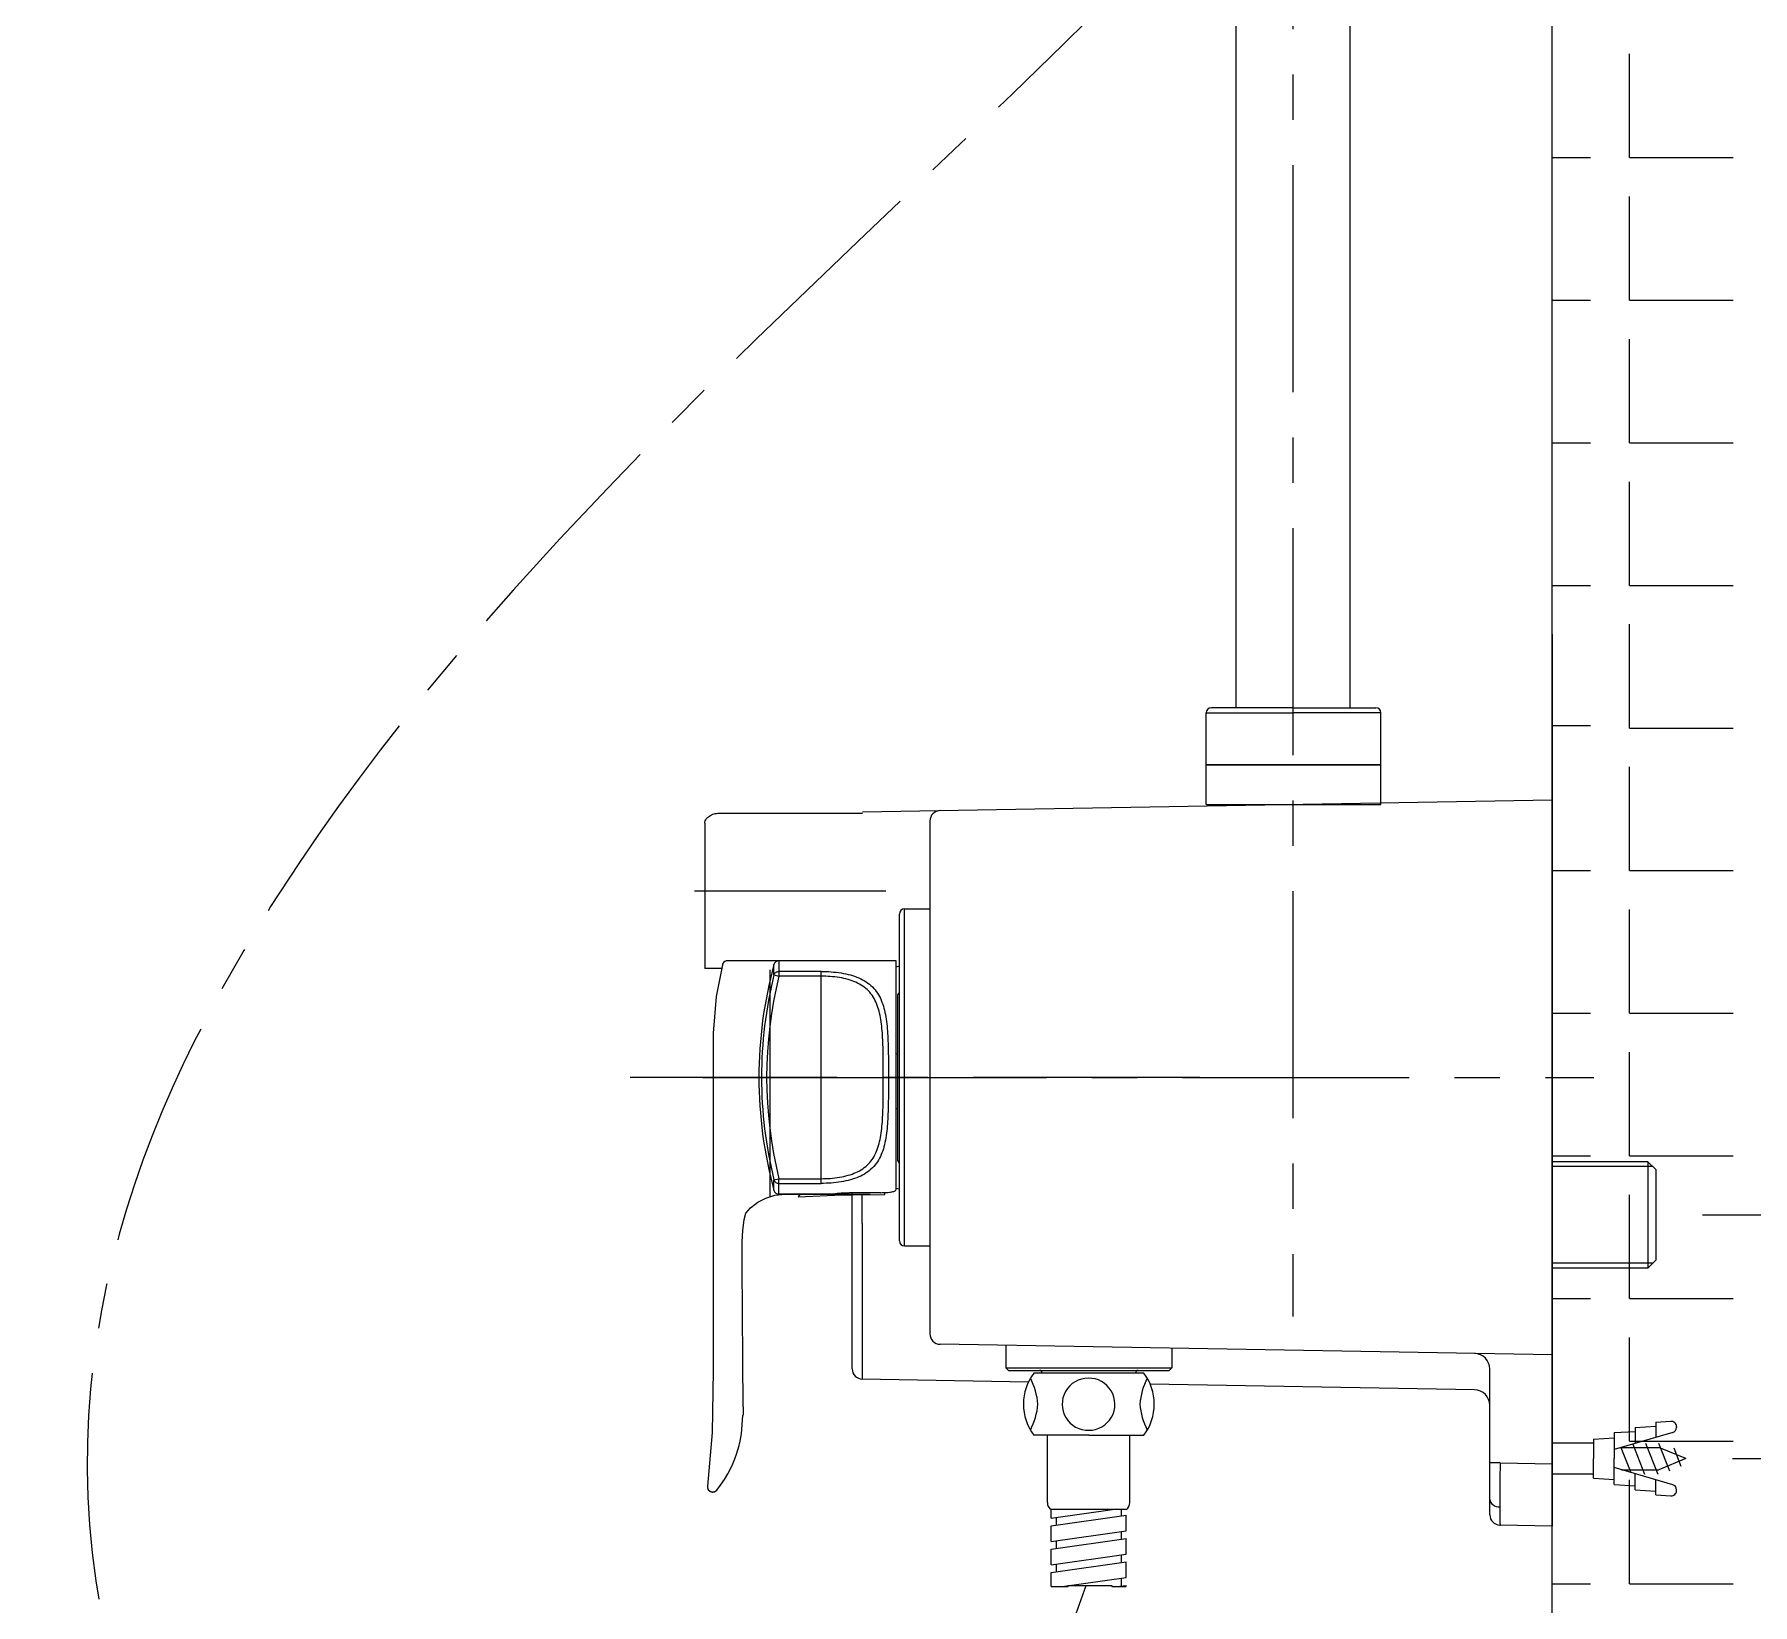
# Model space of a CAD drawing. Extents: x 1919 to 2339, y -1533 to -939.
# Drawn here: x 2208.4 to 2274.7, y -1402.4 to -1341.9 of the extents above; entities that cross this region are included whole.
import ezdxf

# ---------------------------------------------------------------- set-up
doc = ezdxf.new("R2010")
doc.units = 0
doc.header["$LTSCALE"] = 7
doc.header["$MEASUREMENT"] = 0
doc.linetypes.add('CENTER', pattern=[2, 1.25, -0.25, 0.25, -0.25])
doc.linetypes.add('HIDDEN', pattern=[0.375, 0.25, -0.125])
doc.layers.get('0').update_dxf_attribs({"color": 2, "linetype": 'CONTINUOUS'})
for name, color, linetype in [('00_COMPONENTS', 7, 'CONTINUOUS'), ('08_ALL_FEATURES', 7, 'CONTINUOUS'), ('CEN', 1, 'CENTER'), ('CL', 1, 'CENTER'), ('D', 2, 'CONTINUOUS'), ('DEFAULT_2', 8, 'HIDDEN'), ('DWG', 7, 'CONTINUOUS'), ('HT', 3, 'CONTINUOUS')]:
    doc.layers.add(name, color=color, linetype=linetype)

msp = doc.modelspace()

# ---------------------------------------------------------------- linework, layer by layer
at = {"color": 7, "linetype": 'Continuous', "lineweight": 15}
for p, q in [((2253.613, -1370.02), (2253.613, -1368.02)), ((2256.985, -1367.82), (2253.813, -1367.82)), ((2256.985, -1367.82), (2260.156, -1367.82)), ((2260.356, -1370.02), (2260.356, -1368.02)), ((2253.613, -1371.549), (2253.613, -1370.02)), ((2253.613, -1370.02), (2256.985, -1370.02)), ((2256.985, -1370.02), (2253.613, -1370.02)), ((2260.356, -1370.02), (2256.985, -1370.02)), ((2256.985, -1370.02), (2260.356, -1370.02)), ((2260.356, -1371.549), (2260.356, -1370.02)), ((2253.613, -1371.549), (2260.356, -1371.549))]:
    msp.add_line(p, q, dxfattribs=at)
at = {"color": 8, "linetype": 'Continuous', "lineweight": 15}
for p in [(2253.613, -1368.02), (2260.356, -1368.02)]:
    msp.add_line(p, (2256.985, -1368.02), dxfattribs=at)
at = {"color": 7, "linetype": 'Continuous'}
for p, q in [((2234.874, -1371.883), (2240.353, -1371.883)), ((2234.274, -1372.279), (2234.274, -1377.883)), ((2234.922, -1377.883), (2234.274, -1377.883)), ((2234.963, -1377.697), (2234.952, -1377.731)), ((2234.952, -1377.731), (2234.952, -1377.731)), ((2235.051, -1377.604), (2234.999, -1377.644)), ((2235.112, -1377.583), (2235.051, -1377.604)), ((2235.139, -1377.58), (2235.112, -1377.583)), ((2237.374, -1386.58), (2240.657, -1386.58)), ((2235.786, -1387.554), (2235.859, -1387.31)), ((2235.786, -1387.554), (2235.859, -1387.31)), ((2235.717, -1389.328), (2235.716, -1388.862)), ((2235.717, -1389.328), (2235.716, -1388.862)), ((2235.757, -1394.786), (2235.717, -1389.328)), ((2235.757, -1394.786), (2235.717, -1389.328)), ((2235.684, -1395.819), (2235.746, -1395.118)), ((2235.684, -1395.819), (2235.746, -1395.118)), ((2234.377, -1397.846), (2234.376, -1397.858)), ((2234.378, -1397.896), (2234.38, -1397.909)), ((2234.38, -1397.909), (2234.383, -1397.922)), ((2234.414, -1397.986), (2234.423, -1397.998)), ((2234.445, -1398.02), (2234.458, -1398.03)), ((2234.5, -1398.053), (2234.516, -1398.059)), ((2234.639, -1398.058), (2234.657, -1398.051)), ((2234.657, -1398.051), (2234.674, -1398.042)), ((2234.674, -1398.042), (2234.691, -1398.032)), ((2234.674, -1398.042), (2234.687, -1398.034)), ((2234.687, -1398.034), (2234.691, -1398.032)), ((2234.691, -1398.032), (2234.731, -1397.995))]:
    msp.add_line(p, q, dxfattribs=at)
for p, q in [((2266.956, -1378.479), (2266.956, -1392.279)), ((2272.756, -1387.379), (2308.874, -1387.379))]:
    msp.add_line(p, q)
at = {"color": 7, "linetype": 'Continuous', "lineweight": -3}
msp.add_line((2247.218, -1393.479), (2246.992, -1393.479), dxfattribs=at)
at = {"color": 7, "linetype": 'Continuous'}
for points in [[(2234.952, -1377.731), (2234.71, -1378.96), (2234.598, -1380.376), (2234.596, -1381.935)], [(2234.596, -1381.935), (2234.596, -1393.396), (2234.562, -1395.776), (2234.377, -1397.843)], [(2235.859, -1387.31), (2236.039, -1387.111), (2236.319, -1386.895), (2236.631, -1386.732), (2236.977, -1386.625), (2237.374, -1386.58)], [(2235.716, -1388.862), (2235.72, -1388.422), (2235.741, -1387.98), (2235.786, -1387.554)], [(2235.716, -1388.862), (2235.72, -1388.422), (2235.741, -1387.98), (2235.786, -1387.554)], [(2234.731, -1397.995), (2234.88, -1397.801), (2235.029, -1397.585), (2235.161, -1397.368), (2235.266, -1397.172), (2235.359, -1396.977), (2235.436, -1396.791), (2235.5, -1396.612), (2235.552, -1396.44), (2235.595, -1396.273), (2235.633, -1396.113), (2235.664, -1395.96), (2235.684, -1395.819)], [(2234.376, -1397.858), (2234.376, -1397.87), (2234.376, -1397.883), (2234.378, -1397.896)], [(2234.383, -1397.922), (2234.387, -1397.935), (2234.392, -1397.948), (2234.398, -1397.961), (2234.406, -1397.974), (2234.414, -1397.986)], [(2234.423, -1397.998), (2234.434, -1398.009), (2234.445, -1398.02)], [(2234.458, -1398.03), (2234.471, -1398.039), (2234.485, -1398.047), (2234.5, -1398.053)], [(2234.516, -1398.059), (2234.532, -1398.063), (2234.549, -1398.066), (2234.567, -1398.068), (2234.585, -1398.068), (2234.603, -1398.066), (2234.621, -1398.063), (2234.639, -1398.058)]]:
    msp.add_lwpolyline(points, dxfattribs=at)
at = {"color": 7, "linetype": 'Continuous', "lineweight": 15}
for centre, start, end in [((2253.813, -1368.02), 90, 180), ((2260.156, -1368.02), 0, 90)]:
    msp.add_arc(centre, 0.2, start, end, dxfattribs=at)
at = {"color": 7, "linetype": 'Continuous'}
for centre, radius, start, end in [((2235.147, -1377.781), 0.201, 150.82359, 165.7206), ((2235.145, -1377.78), 0.199, 141.80017, 150.81655), ((2235.146, -1377.781), 0.201, 132.03766, 141.77736), ((2235.145, -1377.78), 0.2, 103.73505, 132.02488), ((2235.146, -1377.782), 0.201, 91.97422, 103.73027), ((2234.577, -1397.868), 0.201, 172.7442, 191.10813), ((2234.576, -1397.868), 0.2, 191.13416, 303.83872)]:
    msp.add_arc(centre, radius, start, end, dxfattribs=at)
msp.add_open_spline([(2234.274, -1372.279), (2234.275, -1372.215), (2234.328, -1372.085), (2234.488, -1371.964), (2234.676, -1371.897), (2234.808, -1371.883), (2234.874, -1371.883)], degree=3, knots=[0.0049362, 0.0049362, 0.0049362, 0.0049362, 0.2483782, 0.4985256, 0.7491769, 1, 1, 1, 1], dxfattribs=at)
at = {"layer": '00_COMPONENTS', "color": 7, "linetype": 'Continuous'}
for p, q in [((2266.956, -1364.979), (2266.956, -1399.379)), ((2266.956, -1385.329), (2266.956, -1367.679)), ((2241.777, -1388.379), (2241.777, -1375.779)), ((2241.977, -1388.579), (2241.977, -1375.579)), ((2241.977, -1375.579), (2242.956, -1375.579)), ((2241.657, -1377.579), (2235.152, -1377.579)), ((2236.939, -1378.126), (2236.939, -1377.726)), ((2237.132, -1377.579), (2237.132, -1378.174)), ((2238.759, -1377.992), (2237.132, -1377.992)), ((2238.759, -1386.166), (2238.759, -1377.992)), ((2241.657, -1386.387), (2241.657, -1377.579)), ((2241.657, -1377.811), (2241.777, -1377.779)), ((2236.939, -1378.126), (2237.132, -1378.174)), ((2238.759, -1378.174), (2237.132, -1378.174)), ((2241.777, -1378.775), (2241.717, -1378.879)), ((2241.717, -1385.279), (2241.717, -1378.879)), ((2241.717, -1381.179), (2241.657, -1381.179)), ((2241.357, -1382.079), (2241.157, -1382.079)), ((2241.657, -1383.279), (2241.717, -1383.279)), ((2241.777, -1385.383), (2241.717, -1385.279)), ((2270.656, -1385.329), (2266.956, -1385.329)), ((2270.956, -1385.629), (2270.656, -1385.329)), ((2236.939, -1386.032), (2237.132, -1385.984)), ((2237.132, -1386.579), (2237.132, -1385.984)), ((2237.132, -1385.984), (2238.759, -1385.984)), ((2270.956, -1385.629), (2270.956, -1389.129)), ((2236.939, -1386.431), (2236.939, -1386.032)), ((2237.132, -1386.166), (2238.759, -1386.166)), ((2239.137, -1386.579), (2237.132, -1386.579)), ((2237.937, -1386.59), (2237.875, -1386.681)), ((2237.875, -1386.681), (2239.561, -1386.604)), ((2239.137, -1386.579), (2239.149, -1386.577)), ((2239.149, -1386.577), (2239.137, -1386.579)), ((2239.561, -1386.604), (2239.561, -1386.536)), ((2241.057, -1386.524), (2239.837, -1386.524)), ((2239.961, -1386.601), (2239.961, -1386.524)), ((2239.961, -1386.601), (2241.217, -1386.59)), ((2241.217, -1386.59), (2241.217, -1386.52)), ((2241.657, -1386.346), (2241.777, -1386.379)), ((2241.977, -1388.579), (2242.956, -1388.579)), ((2270.956, -1389.129), (2270.656, -1389.429)), ((2270.656, -1389.429), (2266.956, -1389.429)), ((2266.956, -1395.679), (2266.956, -1389.429)), ((2245.888, -1392.411), (2245.888, -1393.279)), ((2252.288, -1392.523), (2252.288, -1393.279)), ((2245.888, -1393.279), (2252.288, -1393.279)), ((2245.988, -1393.379), (2245.888, -1393.279)), ((2252.188, -1393.379), (2252.288, -1393.279)), ((2245.988, -1393.379), (2252.188, -1393.379)), ((2250.888, -1393.479), (2247.288, -1393.479))]:
    msp.add_line(p, q, dxfattribs=at)
for centre, radius, start, end in [((2241.977, -1375.779), 0.2, 90, 180), ((2252.959, -1382.079), 16.6, 164.79965, 195.20035), ((2237.132, -1377.779), 0.2, 90, 164.79965), ((2252.959, -1382.079), 16.5, 166.13893, 193.86086), ((2252.959, -1382.079), 16.301, 166.13904, 193.86087), ((2237.132, -1386.379), 0.2, 195.20035, 270), ((2241.977, -1388.379), 0.2, 180, 270), ((2247.188, -1393.479), 0.1, 0, 90), ((2250.988, -1393.479), 0.1, 90, 180)]:
    msp.add_arc(centre, radius, start, end, dxfattribs=at)
for points, knots in [([(2236.939, -1378.126), (2236.951, -1378.088), (2237.005, -1378.016), (2237.09, -1377.992), (2237.132, -1377.992)], [0, 0, 0, 0, 0.486121, 1, 1, 1, 1]), ([(2238.759, -1377.992), (2239.016, -1377.992), (2239.397, -1378.018), (2239.882, -1378.118), (2240.21, -1378.23), (2240.5, -1378.382), (2240.745, -1378.581), (2240.941, -1378.822), (2241.087, -1379.101), (2241.191, -1379.411), (2241.287, -1379.87), (2241.328, -1380.359), (2241.347, -1380.867), (2241.356, -1381.402), (2241.356, -1381.807), (2241.357, -1382.079)], [0, 0, 0, 0, 0.134454, 0.198228, 0.258399, 0.314953, 0.368839, 0.421884, 0.476003, 0.532576, 0.592224, 0.720431, 0.788278, 0.857865, 1, 1, 1, 1]), ([(2241.157, -1382.079), (2241.157, -1381.819), (2241.157, -1381.432), (2241.148, -1380.921), (2241.131, -1380.435), (2241.092, -1379.968), (2241.004, -1379.53), (2240.908, -1379.234), (2240.773, -1378.968), (2240.593, -1378.737), (2240.367, -1378.547), (2240.099, -1378.401), (2239.796, -1378.295), (2239.348, -1378.198), (2238.996, -1378.174), (2238.759, -1378.174)], [0, 0, 0, 0, 0.143929, 0.214394, 0.283093, 0.412874, 0.473184, 0.530268, 0.584664, 0.63766, 0.69112, 0.746881, 0.805967, 0.868449, 1, 1, 1, 1]), ([(2238.759, -1385.984), (2238.996, -1385.984), (2239.348, -1385.96), (2239.796, -1385.863), (2240.099, -1385.757), (2240.367, -1385.611), (2240.593, -1385.421), (2240.773, -1385.19), (2240.908, -1384.924), (2241.004, -1384.628), (2241.092, -1384.189), (2241.131, -1383.723), (2241.148, -1383.237), (2241.157, -1382.726), (2241.157, -1382.339), (2241.157, -1382.079)], [0, 0, 0, 0, 0.131551, 0.194033, 0.253119, 0.30888, 0.36234, 0.415336, 0.469732, 0.526816, 0.587126, 0.716907, 0.785606, 0.856071, 1, 1, 1, 1]), ([(2241.357, -1382.079), (2241.356, -1382.351), (2241.356, -1382.756), (2241.347, -1383.291), (2241.328, -1383.799), (2241.287, -1384.288), (2241.191, -1384.747), (2241.087, -1385.057), (2240.941, -1385.336), (2240.745, -1385.577), (2240.5, -1385.775), (2240.21, -1385.928), (2239.882, -1386.039), (2239.397, -1386.14), (2239.016, -1386.166), (2238.759, -1386.166)], [0, 0, 0, 0, 0.142135, 0.211722, 0.279569, 0.407776, 0.467424, 0.523997, 0.578116, 0.631161, 0.685048, 0.741601, 0.801772, 0.865546, 1, 1, 1, 1]), ([(2236.939, -1386.032), (2236.951, -1386.07), (2237.005, -1386.141), (2237.09, -1386.166), (2237.132, -1386.166)], [0, 0, 0, 0, 0.486198, 1, 1, 1, 1]), ([(2239.149, -1386.577), (2239.177, -1386.573), (2239.405, -1386.54), (2239.635, -1386.524), (2239.837, -1386.524)], [0, 0, 0, 0, 0.124944, 1, 1, 1, 1]), ([(2239.561, -1386.604), (2239.591, -1386.603), (2239.724, -1386.6), (2239.857, -1386.602), (2239.961, -1386.601)], [0, 0, 0, 0, 0.220855, 1, 1, 1, 1]), ([(2241.057, -1386.524), (2241.134, -1386.524), (2241.247, -1386.521), (2241.389, -1386.508), (2241.48, -1386.494), (2241.554, -1386.476), (2241.609, -1386.453), (2241.647, -1386.425), (2241.657, -1386.399), (2241.657, -1386.387)], [0, 0, 0, 0, 0.361501, 0.524534, 0.667542, 0.78612, 0.878305, 0.946254, 1, 1, 1, 1])]:
    msp.add_open_spline(points, degree=3, knots=knots, dxfattribs=at)
at = {"layer": '08_ALL_FEATURES', "color": 7, "linetype": 'Continuous'}
for p, q in [((2240.356, -1371.843), (2266.956, -1371.379)), ((2266.956, -1399.379), (2266.956, -1371.379)), ((2242.956, -1372.191), (2242.956, -1391.967)), ((2239.956, -1393.315), (2239.956, -1386.601)), ((2240.348, -1387.673), (2240.349, -1386.598)), ((2240.349, -1387.715), (2240.346, -1391.943)), ((2240.349, -1387.715), (2240.349, -1387.673)), ((2240.346, -1391.943), (2240.349, -1393.714)), ((2266.956, -1392.779), (2243.349, -1392.367)), ((2246.755, -1393.826), (2240.349, -1393.714)), ((2263.966, -1394.127), (2251.457, -1393.908)), ((2264.556, -1398.944), (2264.556, -1393.327)), ((2264.949, -1396.944), (2264.556, -1396.944)), ((2264.949, -1396.944), (2266.956, -1396.979)), ((2266.956, -1399.379), (2264.949, -1399.344))]:
    msp.add_line(p, q, dxfattribs=at)
for centre, radius, start, end in [((2243.356, -1372.191), 0.4, 91, 180), ((2243.356, -1391.97), 0.4, 179.608, 268.90676), ((2263.956, -1393.327), 0.6, 0, 89), ((2240.356, -1393.315), 0.4, 180, 269), ((2263.956, -1394.727), 0.6, 0, 89), ((2934.872, -1398.934), 669.926, 179.82985, 179.974969), ((2264.956, -1398.944), 0.4, 180, 269)]:
    msp.add_arc(centre, radius, start, end, dxfattribs=at)
for points, knots in [([(2264.556, -1398.358), (2264.556, -1398.434), (2264.671, -1398.6), (2264.85, -1398.639), (2264.946, -1398.641)], [0, 0, 0, 0, 0.440655, 1, 1, 1, 1]), ([(2264.946, -1398.641), (2264.946, -1398.74), (2264.946, -1398.88), (2264.947, -1399.053), (2264.946, -1399.155), (2264.948, -1399.231), (2264.944, -1399.293), (2264.953, -1399.319), (2264.945, -1399.344), (2264.949, -1399.344)], [0, 0, 0, 0, 0.424428, 0.596733, 0.740051, 0.852789, 0.934118, 0.983396, 1, 1, 1, 1])]:
    msp.add_open_spline(points, degree=3, knots=knots, dxfattribs=at)
at = {"layer": 'CEN'}
msp.add_line((2238.698, -1382.079), (2268.573, -1382.079), dxfattribs=at)
at = {"layer": 'CL', "color": 1, "linetype": 'CENTER'}
msp.add_line((2256.956, -1192.901), (2256.956, -1391.304), dxfattribs=at)
at = {"layer": 'CL', "ltscale": 0.9}
msp.add_line((2233.874, -1374.883), (2241.253, -1374.883), dxfattribs=at)
at = {"layer": 'CL'}
for p, q in [((2236.796, -1386.681), (2236.796, -1376.839)), ((2253.372, -1382.079), (2231.395, -1382.079)), ((2234.196, -1382.079), (2241.657, -1382.079))]:
    msp.add_line(p, q, dxfattribs=at)
msp.add_spline([(2263.005, -1286.202), (2260.483, -1327.132), (2248.122, -1342.217), (2218.609, -1373.827), (2211.45, -1404.826), (2233.166, -1428.712), (2245.683, -1410.672), (2248.978, -1401.673)], degree=3, dxfattribs=at)
at = {"layer": 'D'}
for p, q in [((2270.656, -1385.329), (2270.656, -1389.429)), ((2270.846, -1385.519), (2266.956, -1385.519)), ((2270.846, -1389.239), (2266.956, -1389.239)), ((2273.916, -1396.779), (2298.356, -1396.779)), ((2271.756, -1398.016), (2271.756, -1397.978))]:
    msp.add_line(p, q, dxfattribs=at)
at = {"layer": 'D', "color": 7}
msp.add_line((2251.211, -1393.479), (2246.964, -1393.479), dxfattribs=at)
at = {"layer": 'D'}
msp.add_lwpolyline([(2247.628, -1401.718), (2248.284, -1401.718), (2248.284, -1401.673), (2249.98, -1401.673), (2249.98, -1401.718), (2250.528, -1401.718)], dxfattribs=at)
at = {"layer": 'DEFAULT_2', "color": 8, "linetype": 'HIDDEN'}
msp.add_line((2234.377, -1397.843), (2234.377, -1397.846), dxfattribs=at)
at = {"layer": 'DWG'}
for p, q in [((2254.756, -1311.604), (2254.756, -1367.82)), ((2259.156, -1311.604), (2259.156, -1367.82)), ((2266.956, -1366.736), (2266.956, -1367.036)), ((2266.956, -1368.737), (2266.956, -1367.036)), ((2266.956, -1369.736), (2266.956, -1368.737)), ((2266.956, -1369.736), (2266.956, -1370.537)), ((2266.956, -1370.537), (2266.956, -1371.498)), ((2266.956, -1371.498), (2266.956, -1371.596)), ((2266.956, -1371.596), (2266.956, -1371.716)), ((2266.956, -1371.716), (2266.956, -1377.936)), ((2266.956, -1377.936), (2266.956, -1387.737)), ((2266.956, -1387.737), (2266.956, -1392.936)), ((2266.956, -1394.336), (2266.956, -1392.936)), ((2266.956, -1394.336), (2266.956, -1394.833)), ((2266.956, -1394.833), (2266.956, -1396.336)), ((2249.088, -1395.879), (2246.964, -1395.879)), ((2247.488, -1396.456), (2247.488, -1395.879)), ((2249.088, -1395.879), (2251.211, -1395.879)), ((2250.668, -1396.471), (2250.668, -1395.879)), ((2269.356, -1395.779), (2270.156, -1395.729)), ((2271.612, -1395.772), (2269.356, -1396.429)), ((2269.356, -1395.779), (2269.356, -1396.779)), ((2270.156, -1395.579), (2270.956, -1395.529)), ((2270.156, -1395.579), (2270.156, -1396.196)), ((2270.956, -1395.379), (2271.543, -1395.342)), ((2270.956, -1395.379), (2270.956, -1395.963)), ((2271.756, -1395.542), (2271.756, -1395.58)), ((2247.488, -1398.476), (2247.488, -1396.456)), ((2250.668, -1398.476), (2250.668, -1396.471)), ((2268.556, -1396.179), (2266.956, -1396.179)), ((2266.956, -1396.336), (2266.956, -1397.84)), ((2268.556, -1396.029), (2269.356, -1395.979)), ((2268.556, -1396.029), (2268.556, -1396.779)), ((2269.611, -1396.354), (2269.993, -1397.314)), ((2269.63, -1396.349), (2271.078, -1396.349)), ((2270.066, -1396.222), (2270.526, -1397.379)), ((2270.557, -1396.179), (2271.034, -1397.379)), ((2271.065, -1396.179), (2271.492, -1397.254)), ((2272.116, -1396.779), (2271.078, -1396.349)), ((2271.649, -1396.369), (2271.929, -1397.073)), ((2268.556, -1397.529), (2268.556, -1396.779)), ((2269.356, -1397.779), (2269.356, -1396.779)), ((2271.612, -1397.786), (2269.356, -1397.129)), ((2269.63, -1397.209), (2271.078, -1397.209)), ((2272.116, -1396.779), (2271.078, -1397.209)), ((2268.556, -1397.379), (2266.956, -1397.379)), ((2266.956, -1397.84), (2266.956, -1398.136)), ((2268.556, -1397.529), (2269.356, -1397.579)), ((2269.356, -1397.779), (2270.156, -1397.829)), ((2270.156, -1397.979), (2270.156, -1397.362)), ((2270.956, -1398.179), (2270.956, -1397.595)), ((2266.956, -1398.136), (2266.956, -1398.936)), ((2270.156, -1397.979), (2270.956, -1398.029)), ((2270.956, -1398.179), (2271.543, -1398.216)), ((2247.628, -1399.073), (2250.004, -1398.739)), ((2250.328, -1398.739), (2247.628, -1398.739)), ((2247.628, -1399.073), (2247.628, -1398.739)), ((2247.628, -1399.369), (2250.528, -1398.961)), ((2247.828, -1399.045), (2247.828, -1399.341)), ((2250.528, -1398.739), (2250.328, -1398.739)), ((2250.328, -1398.739), (2250.328, -1398.989)), ((2250.528, -1399.567), (2250.528, -1398.961)), ((2247.628, -1399.975), (2247.628, -1399.369)), ((2247.628, -1399.975), (2250.528, -1399.567)), ((2247.628, -1400.271), (2250.528, -1399.863)), ((2250.328, -1399.595), (2250.328, -1399.891)), ((2250.528, -1400.469), (2250.528, -1399.863)), ((2247.628, -1400.877), (2247.628, -1400.271)), ((2247.628, -1400.877), (2250.528, -1400.469)), ((2247.828, -1399.947), (2247.828, -1400.243)), ((2250.328, -1400.491), (2250.328, -1400.793)), ((2247.628, -1401.173), (2250.528, -1400.765)), ((2247.628, -1401.718), (2247.628, -1401.173)), ((2247.828, -1400.842), (2247.828, -1401.145)), ((2250.528, -1401.371), (2250.528, -1400.765)), ((2248.064, -1401.718), (2250.528, -1401.371)), ((2250.17, -1401.718), (2250.528, -1401.667)), ((2250.328, -1401.393), (2250.328, -1401.695)), ((2250.528, -1401.718), (2250.528, -1401.667))]:
    msp.add_line(p, q, dxfattribs=at)
for centre, radius, start, end in [((2248.564, -1394.679), 2, 143.1301, 180), ((2244.406, -1394.927), 2.729, 5.13191, 27.23023), ((2249.064, -1394.683), 1.005, 90, 271.34341), ((2249.088, -1394.683), 1.005, 269.78108, 91.34809), ((2253.77, -1394.927), 2.729, 152.76977, 174.86809), ((2249.611, -1394.679), 2, 0, 36.8699), ((2248.564, -1394.679), 2, 180, 216.8699), ((2244.406, -1394.43), 2.729, 332.76977, 354.86809), ((2253.77, -1394.43), 2.729, 185.13191, 207.23023), ((2249.611, -1394.679), 2, 323.1301, 360), ((2271.556, -1395.542), 0.2, 0, 93.57633), ((2271.556, -1395.58), 0.2, 286.24303, 0), ((2271.556, -1397.978), 0.2, 0, 73.75697), ((2247.788, -1398.485), 0.3, 178.26763, 237.8), ((2250.368, -1398.485), 0.3, 302.2, 1.73237), ((2271.556, -1398.016), 0.2, 266.42367, 0)]:
    msp.add_arc(centre, radius, start, end, dxfattribs=at)
msp.add_open_spline([(2235.757, -1394.786), (2235.758, -1394.84), (2235.758, -1394.951), (2235.751, -1395.062), (2235.746, -1395.118)], degree=3, knots=[0, 0, 0, 0, 0.492335, 1, 1, 1, 1], dxfattribs=at)
at = {"layer": 'HT', "ltscale": 0.5}
for p, q in [((2266.956, -1486.571), (2266.956, -993.571)), ((2269.944, -1346.604), (2269.944, -1342.604)), ((2266.956, -1346.604), (2268.444, -1346.604)), ((2269.944, -1346.604), (2273.944, -1346.604)), ((2269.944, -1352.104), (2269.944, -1348.104)), ((2266.956, -1352.104), (2268.444, -1352.104)), ((2269.944, -1352.104), (2273.944, -1352.104)), ((2269.944, -1357.604), (2269.944, -1353.604)), ((2266.956, -1357.604), (2268.444, -1357.604)), ((2269.944, -1357.604), (2273.944, -1357.604)), ((2269.944, -1363.104), (2269.944, -1359.104)), ((2266.956, -1363.104), (2268.444, -1363.104)), ((2269.944, -1363.104), (2273.944, -1363.104)), ((2269.944, -1368.604), (2269.944, -1364.604)), ((2266.956, -1368.504), (2268.444, -1368.504)), ((2269.944, -1368.604), (2273.944, -1368.604)), ((2269.944, -1374.104), (2269.944, -1370.104)), ((2266.956, -1374.104), (2268.444, -1374.104)), ((2269.944, -1374.104), (2273.944, -1374.104)), ((2269.944, -1379.604), (2269.944, -1375.604)), ((2266.956, -1379.604), (2268.444, -1379.604)), ((2269.944, -1379.604), (2273.944, -1379.604)), ((2269.944, -1385.104), (2269.944, -1381.104)), ((2266.956, -1385.104), (2268.444, -1385.104)), ((2269.944, -1385.104), (2273.944, -1385.104)), ((2269.944, -1390.604), (2269.944, -1386.604)), ((2266.956, -1390.604), (2268.444, -1390.604)), ((2269.944, -1390.604), (2273.944, -1390.604)), ((2269.944, -1396.104), (2269.944, -1392.104)), ((2269.944, -1396.104), (2273.944, -1396.104)), ((2269.944, -1401.604), (2269.944, -1397.604)), ((2266.956, -1401.604), (2268.444, -1401.604)), ((2269.944, -1401.604), (2273.944, -1401.604))]:
    msp.add_line(p, q, dxfattribs=at)

doc.saveas('drawing.dxf')
